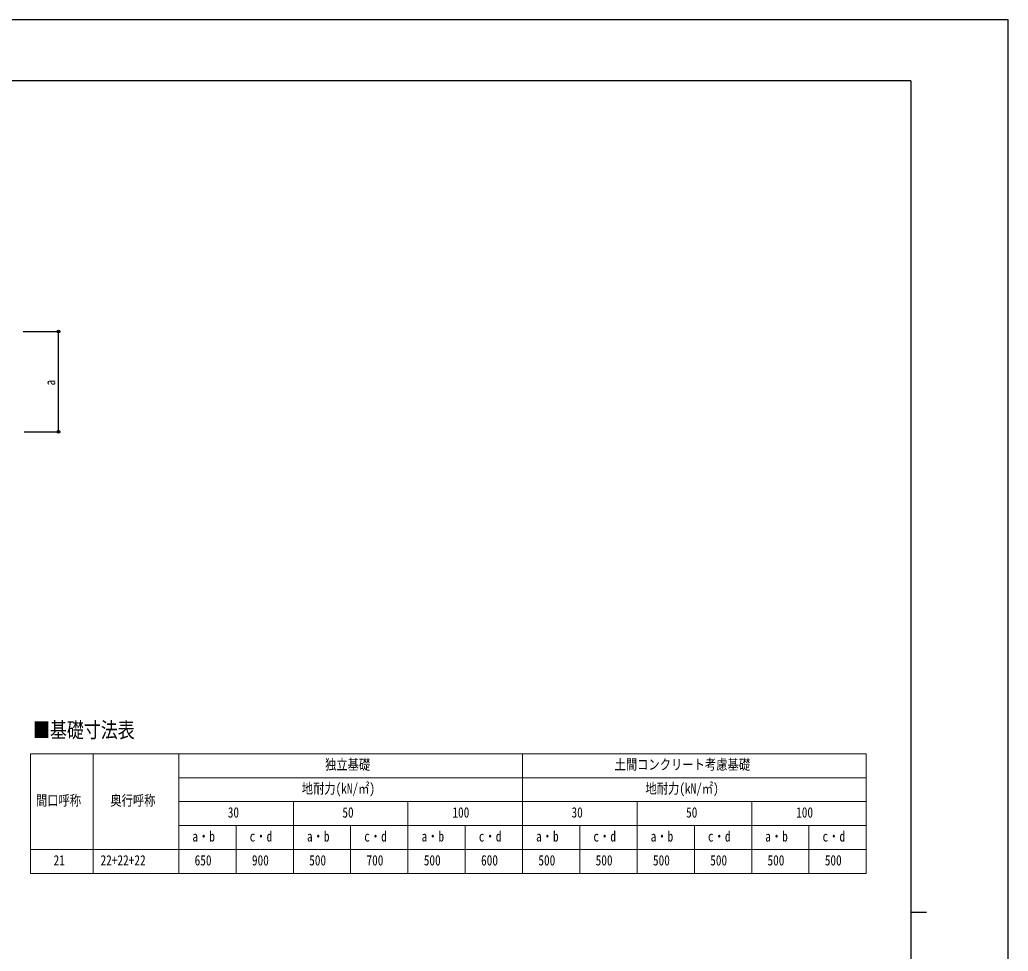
# Model space of a CAD drawing. Units: millimetres, scale not verified. Extents: x -10512 to 10512, y -7425 to 7425.
# Drawn here: x 2636 to 10512, y 0 to 7425 of the extents above; entities that cross this region are included whole.
import ezdxf
from ezdxf.enums import TextEntityAlignment as Align

# ---------------------------------------------------------------- set-up
doc = ezdxf.new("R2010")
doc.units = ezdxf.units.MM
doc.header["$LTSCALE"] = 30
doc.layers.add('0-1_TABLE1', color=7, linetype='Continuous', lineweight=18)
for name, color, linetype in [('0-2_USER1', 3, 'Continuous'), ('0-6_YKK_D', 6, 'Continuous'), ('0-7_YKK_ZWAK', 7, 'Continuous')]:
    doc.layers.add(name, color=color, linetype=linetype)
doc.styles.add('ＭＳ ゴシック', font='')
doc.styles.get('ＭＳ ゴシック').set_extended_font_data('MS Gothic')

msp = doc.modelspace()

# ---------------------------------------------------------------- linework, layer by layer
at = {"layer": '0-1_TABLE1'}
for p, q in [((2722.42, 1574.21), (9381.07, 1574.21)), ((2722.42, 1574.21), (2722.42, 619.71)), ((3220.42, 1574.21), (3220.42, 619.71)), ((3903.07, 1574.21), (3903.07, 619.71)), ((6642.07, 1574.21), (6642.07, 619.71)), ((3903.07, 1383.31), (9381.07, 1383.31)), ((3903.07, 1192.41), (9381.07, 1192.41)), ((4816.07, 1192.41), (4816.07, 619.71)), ((5729.07, 1192.41), (5729.07, 619.71)), ((7555.07, 1192.41), (7555.07, 619.71)), ((8468.07, 1192.41), (8468.07, 619.71)), ((3903.07, 1001.51), (9381.07, 1001.51)), ((4359.57, 1001.51), (4359.57, 619.71)), ((5272.57, 1001.51), (5272.57, 619.71)), ((6185.57, 1001.51), (6185.57, 619.71)), ((7098.57, 1001.51), (7098.57, 619.71)), ((8011.57, 1001.51), (8011.57, 619.71)), ((8924.57, 1001.51), (8924.57, 619.71)), ((2722.42, 810.61), (9381.07, 810.61)), ((2722.42, 619.71), (9381.07, 619.71))]:
    msp.add_line(p, q, dxfattribs=at)
msp.add_lwpolyline([(9381.07, 1574.21), (9381.07, 1001.51), (9381.07, 619.71)], dxfattribs=at)
at = {"layer": '0-6_YKK_D'}
for p, q in [((2664.19, 4939.81), (2946.14, 4939.81)), ((2945.14, 4139.81), (2945.14, 4939.81)), ((2672.03, 4139.81), (2946.14, 4139.81))]:
    msp.add_line(p, q, dxfattribs=at)
for centre in [(2945.14, 4939.81), (2945.14, 4139.81)]:
    msp.add_circle(centre, 10.62, dxfattribs=at)
at = {"layer": '0-7_YKK_ZWAK'}
for p, q in [((9737.55, 6937.5), (-9762.45, 6937.5)), ((9737.55, 6937.5), (9737.55, -6312.5)), ((9737.55, 312.5), (9862.55, 312.5))]:
    msp.add_line(p, q, dxfattribs=at)
msp.add_lwpolyline([(-10512.5, -7425), (10512.5, -7425), (10512.5, 7425), (-10512.5, 7425)], close=True, dxfattribs=at)

# ---------------------------------------------------------------- texts
at = {"layer": '0-1_TABLE1', "style": 'ＭＳ ゴシック', "width": 0.8}
for s, p in [('独立基礎', (5068.57, 1422.51)), ('土間コンクリート考慮基礎', (7375.57, 1422.51)), ('地耐力(kN/㎡)', (4882.57, 1231.61)), ('地耐力(kN/㎡)', (7621.57, 1231.61)), ('間口呼称', (2764.42, 1136.16)), ('奥行呼称', (3357.75, 1136.16)), ('30', (4293.57, 1040.71)), ('50', (5206.57, 1040.71)), ('100', (6083.57, 1040.71)), ('30', (7032.57, 1040.71)), ('50', (7945.57, 1040.71)), ('100', (8822.57, 1040.71)), ('a・b', (4011.32, 849.81)), ('c・d', (4467.82, 849.81)), ('a・b', (4924.32, 849.81)), ('c・d', (5380.82, 849.81)), ('a・b', (5837.32, 849.81)), ('c・d', (6293.82, 849.81)), ('a・b', (6750.32, 849.81)), ('c・d', (7206.82, 849.81)), ('a・b', (7663.32, 849.81)), ('c・d', (8119.82, 849.81)), ('a・b', (8576.32, 849.81)), ('c・d', (9032.82, 849.81)), ('21', (2905.42, 658.91)), ('22+22+22', (3279.75, 658.91)), ('650', (4029.32, 658.91)), ('900', (4485.82, 658.91)), ('500', (4942.32, 658.91)), ('700', (5398.82, 658.91)), ('500', (5855.32, 658.91)), ('600', (6311.82, 658.91)), ('500', (6768.32, 658.91)), ('500', (7224.82, 658.91)), ('500', (7681.32, 658.91)), ('500', (8137.82, 658.91)), ('500', (8594.32, 658.91)), ('500', (9050.82, 658.91))]:
    msp.add_text(s, height=82.48, dxfattribs=at).set_placement(p, align=Align.BOTTOM_LEFT)
at = {"layer": '0-2_USER1', "style": 'ＭＳ ゴシック', "width": 0.8}
msp.add_text('■基礎寸法表', height=123.7, dxfattribs=at).set_placement((2741.58, 1665.15), align=Align.BOTTOM_LEFT)
at = {"layer": '0-6_YKK_D', "style": 'ＭＳ ゴシック', "width": 0.8}
msp.add_text('a', height=82.48, rotation=90, dxfattribs=at).set_placement((2943.47, 4509.81), align=Align.BOTTOM_LEFT)

doc.saveas('drawing.dxf')
